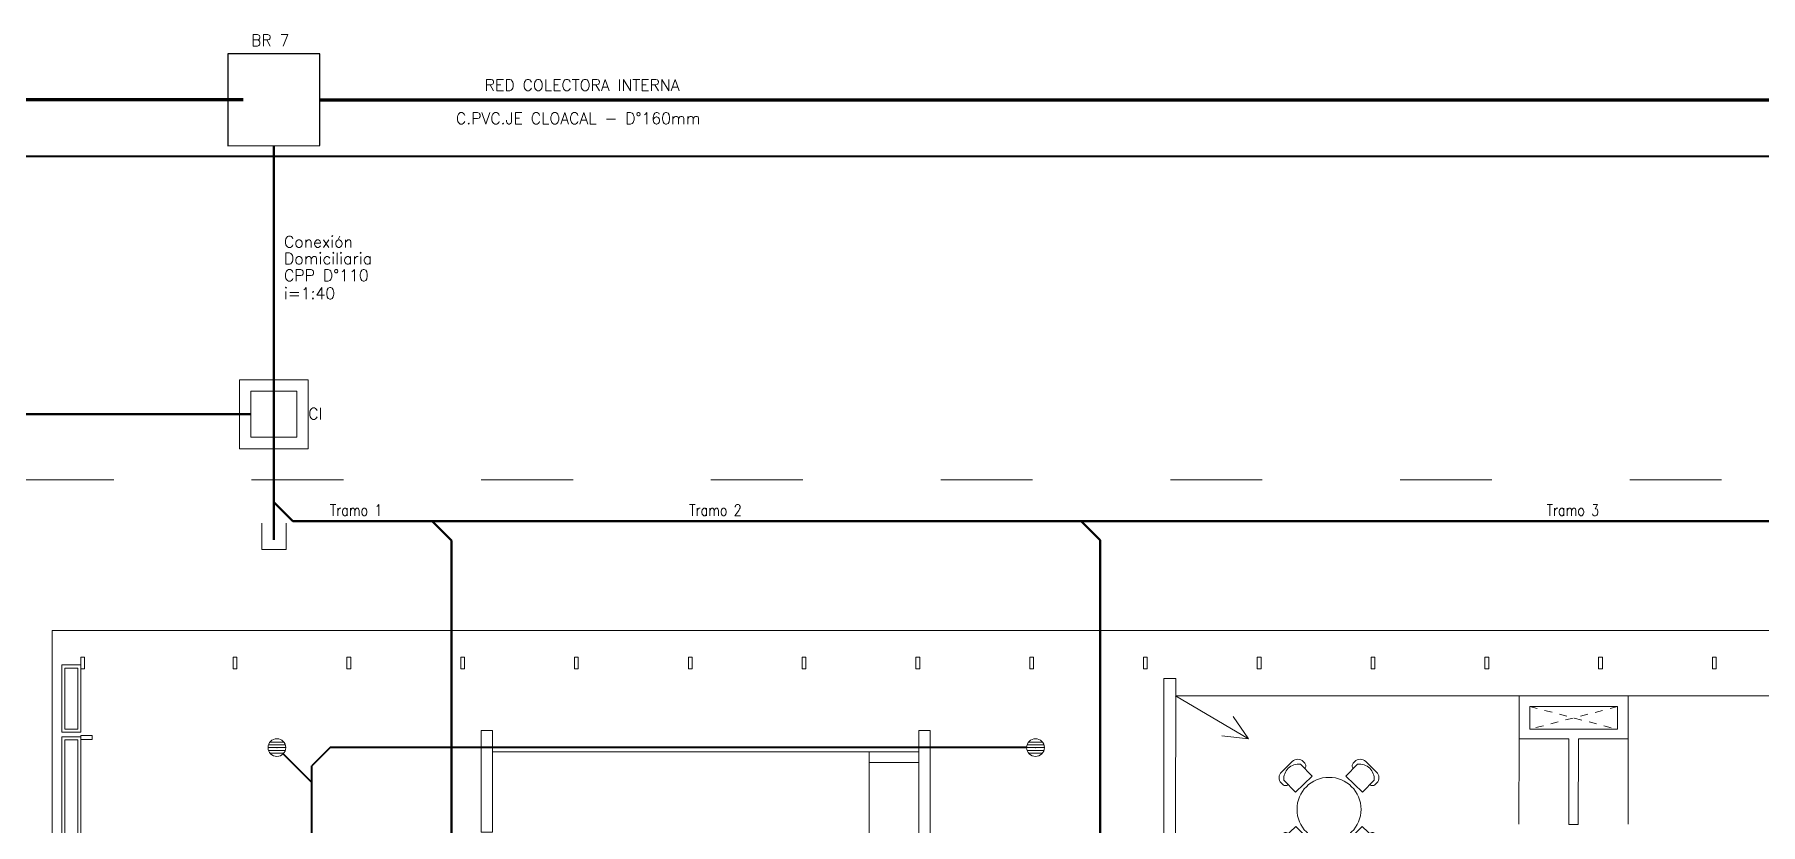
# Model space of a CAD drawing. Header units: millimetres. Extents: x 539 to 842, y -453 to -96.
# Drawn here: x 791.95 to 814.5, y -347.98 to -337.67 of the extents above; entities that cross this region are included whole.
import ezdxf
from ezdxf.enums import TextEntityAlignment as Align

# ---------------------------------------------------------------- set-up
doc = ezdxf.new("R2010")
doc.units = ezdxf.units.MM
doc.header["$LTSCALE"] = 0.1
for name, pattern in [('ACAD_ISO02W100', [15, 12, -3]), ('ACAD_ISO03W100', [30, 12, -18]), ('CONTINUA', [0]), ('HIDDEN', [0.375, 0.25, -0.125])]:
    doc.linetypes.add(name, pattern=pattern)
doc.layers.get('0').update_dxf_attribs({"lineweight": 5})
for name, color, linetype, lineweight in [('00-Agua Fria', 5, 'ACAD_ISO02W100', 20), ('00-Texto Diámetros', 7, 'Continuous', 25), ('A-GLAZ-CWMG', 7, 'Continuous', 5), ('A-WALL', 7, 'Continuous', 5), ('Agua Fria Directa - Texto', 7, 'Continuous', 18), ('MUEBLES', 250, 'Continuous', 5)]:
    doc.layers.add(name, color=color, linetype=linetype, lineweight=lineweight)
doc.layers.add('00-Pluvial', color=40, linetype='Continuous')
doc.layers.add('Textos', color=7, linetype='Continuous')
doc.layers.add('00-Primario', color=7, linetype='Continuous', true_color=0xff2400)
doc.styles.add('Instal Sanit', font='techb___.ttf', dxfattribs={"height": 0.15})
doc.styles.add('Romans', font='romans.shx')

# ---------------------------------------------------------------- blocks, each defined once
blk = doc.blocks.new('mesad')
at = {"layer": 'MUEBLES'}
for points in [[(-0.324, 0.533), (-0.324, 0.533, 0.414214), (-0.324, 0.604), (-0.345, 0.624, 0.414214), (-0.487, 0.622), (-0.626, 0.479, 0.414214), (-0.624, 0.337), (-0.603, 0.317, 0.414214), (-0.533, 0.318), (-0.533, 0.318)], [(0.324, 0.533), (0.324, 0.533, -0.414214), (0.324, 0.604), (0.345, 0.624, -0.414214), (0.487, 0.622), (0.626, 0.479, -0.414214), (0.624, 0.337), (0.603, 0.317, -0.414214), (0.533, 0.318), (0.533, 0.318)], [(-0.533, -0.324), (-0.533, -0.324, 0.414214), (-0.604, -0.324), (-0.624, -0.345, 0.414214), (-0.622, -0.487), (-0.479, -0.626, 0.414214), (-0.337, -0.624), (-0.317, -0.603, 0.414214), (-0.318, -0.533), (-0.318, -0.533)], [(0.533, -0.324), (0.533, -0.324, -0.414214), (0.604, -0.324), (0.624, -0.345, -0.414214), (0.622, -0.487), (0.479, -0.626, -0.414214), (0.337, -0.624), (0.317, -0.603, -0.414214), (0.318, -0.533), (0.318, -0.533)]]:
    blk.add_lwpolyline(points, format="xyb", dxfattribs=at)
for points in [[(-0.589, 0.373), (-0.434, 0.222), (-0.225, 0.437), (-0.38, 0.588, 0.490132)], [(0.589, 0.373), (0.434, 0.222), (0.225, 0.437), (0.38, 0.588, -0.490132)], [(-0.373, -0.589), (-0.222, -0.434), (-0.437, -0.225), (-0.588, -0.38, 0.490132)], [(0.373, -0.589), (0.222, -0.434), (0.437, -0.225), (0.588, -0.38, -0.490132)]]:
    blk.add_lwpolyline(points, format="xyb", close=True, dxfattribs=at)
at = {"layer": 'MUEBLES', "ltscale": 1e-05}
blk.add_circle((0, 0), 0.418, dxfattribs=at)
blk = doc.blocks.new('Montante rectangular - 50 x 150mm-1800504-02 Torre PB')
at = {"layer": 'A-GLAZ-CWMG', "color": 8}
for p, q in [((-0.025, 0.075), (0.025, 0.075)), ((-0.025, -0.075), (-0.025, 0.075)), ((0.025, 0.075), (0.025, -0.075)), ((0.025, -0.075), (-0.025, -0.075))]:
    blk.add_line(p, q, dxfattribs=at)
blk = doc.blocks.new('Montante rectangular - 50 x 150mm-V34-02 Torre PB')
at = {"layer": 'A-GLAZ-CWMG', "color": 8}
for p, q in [((-0.025, 0.075), (0.025, 0.075)), ((-0.025, 0.01), (-0.025, 0.075)), ((-0.025, -0.07), (-0.025, 0.01)), ((0.025, 0.075), (0.025, 0.019)), ((0.025, 0.019), (0.025, -0.056)), ((-0.025, -0.075), (-0.025, -0.07)), ((0.025, -0.075), (-0.025, -0.075)), ((0.025, -0.056), (0.025, -0.075))]:
    blk.add_line(p, q, dxfattribs=at)
blk = doc.blocks.new('T1-PB-2020')
at = {"color": 8}
for p, q in [((4127.451, 1267.486), (4087.649, 1267.486)), ((4087.649, 1267.486), (4087.649, 1251.565)), ((4106.81, 1266.632), (4102.32, 1266.632)), ((4108.235, 1266.631), (4112.717, 1266.631)), ((4093.401, 1265.899), (4098.969, 1265.899)), ((4098.319, 1265.759), (4098.319, 1264.785))]:
    blk.add_line(p, q, dxfattribs=at)
at = {"color": 8, "lineweight": 5}
for p, q in [((4106.81, 1266.632), (4106.809, 1266.071)), ((4108.235, 1266.631), (4106.81, 1266.632)), ((4106.949, 1266.195), (4106.95, 1266.492)), ((4106.95, 1266.492), (4108.095, 1266.491)), ((4108.095, 1266.491), (4108.094, 1266.194)), ((4108.234, 1266.069), (4108.235, 1266.631)), ((4106.808, 1264.956), (4106.809, 1266.071)), ((4106.809, 1266.071), (4107.459, 1266.07)), ((4108.094, 1266.194), (4106.949, 1266.195)), ((4107.459, 1266.07), (4107.458, 1264.951)), ((4107.583, 1264.951), (4107.584, 1266.07)), ((4107.584, 1266.07), (4108.234, 1266.069)), ((4108.233, 1264.954), (4108.234, 1266.069)), ((4107.458, 1264.951), (4107.583, 1264.951))]:
    blk.add_line(p, q, dxfattribs=at)
at = {"color": 8, "linetype": 'HIDDEN', "lineweight": 5}
for p, q in [((4108.095, 1266.491), (4106.949, 1266.195)), ((4106.95, 1266.492), (4108.094, 1266.194))]:
    blk.add_line(p, q, dxfattribs=at)
at = {"color": 8}
for points in [[(4088.024, 1266.155), (4087.774, 1266.155), (4087.774, 1267.035), (4088.024, 1267.035)], [(4087.984, 1266.195), (4087.814, 1266.195), (4087.814, 1266.995), (4087.984, 1266.995)], [(4102.32, 1264.8), (4102.17, 1264.8), (4102.17, 1266.86), (4102.326, 1266.86)], [(4088.024, 1264.721), (4087.774, 1264.721), (4087.774, 1266.096), (4088.024, 1266.096)], [(4087.984, 1264.761), (4087.814, 1264.761), (4087.814, 1266.056), (4087.984, 1266.056)], [(4093.401, 1264.849), (4093.251, 1264.849), (4093.251, 1266.179), (4093.401, 1266.179)], [(4099.119, 1264.8), (4098.969, 1264.8), (4098.969, 1266.179), (4099.119, 1266.179)], [(4098.969, 1265.759), (4098.319, 1265.759), (4098.319, 1265.899), (4098.969, 1265.899)]]:
    blk.add_lwpolyline(points, close=True, dxfattribs=at)
at = {"color": 8, "extrusion": (0, 0, -1), "xscale": -1, "rotation": 180}
blk.add_blockref('Montante rectangular - 50 x 150mm-1800504-02 Torre PB', (-4088.049, 1267.061), dxfattribs=at)
at = {"color": 8, "extrusion": (0, 0, -1)}
for name, p, rotation in [('Montante rectangular - 50 x 150mm-1800504-02 Torre PB', (-4090.038, 1267.061), 180), ('Montante rectangular - 50 x 150mm-1800504-02 Torre PB', (-4091.525, 1267.061), 180), ('Montante rectangular - 50 x 150mm-1800504-02 Torre PB', (-4093.011, 1267.061), 180), ('Montante rectangular - 50 x 150mm-1800504-02 Torre PB', (-4094.497, 1267.061), 180), ('Montante rectangular - 50 x 150mm-1800504-02 Torre PB', (-4095.984, 1267.061), 180), ('Montante rectangular - 50 x 150mm-1800504-02 Torre PB', (-4097.47, 1267.061), 180), ('Montante rectangular - 50 x 150mm-1800504-02 Torre PB', (-4098.956, 1267.061), 180), ('Montante rectangular - 50 x 150mm-1800504-02 Torre PB', (-4100.443, 1267.061), 180), ('Montante rectangular - 50 x 150mm-1800504-02 Torre PB', (-4101.929, 1267.061), 180), ('Montante rectangular - 50 x 150mm-1800504-02 Torre PB', (-4103.415, 1267.061), 180), ('Montante rectangular - 50 x 150mm-1800504-02 Torre PB', (-4104.902, 1267.061), 180), ('Montante rectangular - 50 x 150mm-1800504-02 Torre PB', (-4106.388, 1267.061), 180), ('Montante rectangular - 50 x 150mm-1800504-02 Torre PB', (-4107.874, 1267.061), 180), ('Montante rectangular - 50 x 150mm-1800504-02 Torre PB', (-4109.361, 1267.061), 180), ('Montante rectangular - 50 x 150mm-V34-02 Torre PB', (-4088.099, 1266.087), 90)]:
    blk.add_blockref(name, p, dxfattribs=dict(at, rotation=rotation))
at = {"color": 8, "lineweight": 5, "rotation": 180}
blk.add_blockref('mesad', (4104.327, 1265.149), dxfattribs=at)

msp = doc.modelspace()

# ---------------------------------------------------------------- linework, layer by layer
at = {"layer": '00-Agua Fria', "linetype": 'Continuous', "lineweight": 40}
msp.add_lwpolyline([(759.937, -339.252), (832.821, -339.252)], dxfattribs=at)
at = {"layer": '00-Pluvial', "lineweight": 20}
for p, q in [((806.853, -346.301), (807.808, -346.862)), ((807.808, -346.862), (807.609, -346.573)), ((807.808, -346.862), (807.459, -346.823))]:
    msp.add_line(p, q, dxfattribs=at)
at = {"layer": '00-Pluvial', "lineweight": 13}
for p, q in [((795.027, -346.907), (795.209, -346.907)), ((804.936, -346.907), (805.118, -346.907)), ((795.002, -346.979), (795.234, -346.979)), ((795.008, -346.943), (795.229, -346.943)), ((795.008, -347.015), (795.229, -347.015)), ((795.027, -347.051), (795.209, -347.051)), ((804.911, -346.979), (805.143, -346.979)), ((804.916, -346.943), (805.137, -346.943)), ((804.916, -347.015), (805.137, -347.015)), ((804.936, -347.051), (805.118, -347.051))]:
    msp.add_line(p, q, dxfattribs=at)
at = {"layer": '00-Pluvial', "lineweight": 40}
for points in [[(795.2, -347.061), (795.575, -347.436)], [(795.814, -346.979), (795.575, -347.218)], [(804.911, -346.979), (795.814, -346.979)], [(795.575, -358.459), (795.575, -347.218)]]:
    msp.add_lwpolyline(points, dxfattribs=at)
at = {"layer": '00-Pluvial', "lineweight": 20}
for centre in [(795.118, -346.979), (805.027, -346.979)]:
    msp.add_circle(centre, 0.116, dxfattribs=at)
at = {"layer": '00-Pluvial', "linetype": 'CONTINUA', "lineweight": 13}
for p in [(795.118, -346.979), (805.027, -346.979)]:
    msp.add_point(p, dxfattribs=at)
at = {"layer": '00-Primario', "lineweight": 20}
for p, q in [((794.628, -342.175), (795.528, -342.175)), ((794.628, -343.075), (794.628, -342.175)), ((795.528, -342.175), (795.528, -343.075)), ((794.778, -342.925), (794.778, -342.325)), ((794.778, -342.325), (795.378, -342.325)), ((795.378, -342.325), (795.378, -342.925)), ((795.528, -343.075), (794.628, -343.075)), ((795.378, -342.925), (794.778, -342.925))]:
    msp.add_line(p, q, dxfattribs=at)
at = {"layer": '00-Primario', "lineweight": 25}
msp.add_lwpolyline([(795.677, -337.916), (794.477, -337.918), (794.478, -339.118), (795.678, -339.116)], close=True, dxfattribs=at)
at = {"layer": '00-Primario', "lineweight": 80}
for points in [[(794.679, -338.518), (737.405, -338.518)], [(795.678, -338.516), (817.904, -338.516)]]:
    msp.add_lwpolyline(points, dxfattribs=at)
at = {"layer": '00-Primario', "lineweight": 50}
for points in [[(795.078, -339.117), (795.078, -344.263)], [(794.778, -342.625), (791.125, -342.625)], [(795.328, -344.022), (795.078, -343.772)], [(795.328, -344.022), (826.999, -344.022)], [(797.397, -344.272), (797.147, -344.022)], [(805.872, -344.269), (805.622, -344.019)], [(797.397, -353.653), (797.397, -344.272)], [(805.872, -354.122), (805.872, -344.269)]]:
    msp.add_lwpolyline(points, dxfattribs=at)
at = {"layer": '00-Primario', "lineweight": 20}
msp.add_lwpolyline([(795.237, -344.048), (795.237, -344.393), (794.92, -344.393), (794.92, -344.048)], dxfattribs=at)
at = {"layer": 'A-WALL', "color": 8, "linetype": 'ACAD_ISO03W100', "lineweight": 20}
msp.add_lwpolyline([(721.613, -343.48), (721.613, -360.6), (828.988, -360.6), (828.988, -343.48), (721.613, -343.48)], dxfattribs=at)

# ---------------------------------------------------------------- block references
at = {"color": 2}
msp.add_blockref('T1-PB-2020', (-3295.467, -1612.934), dxfattribs=at)

# ---------------------------------------------------------------- texts
at = {"layer": '00-Texto Diámetros', "color": 7, "insert": (795.621, -342.542), "char_height": 0.15, "width": 0.62022, "attachment_point": 2, "style": 'Instal Sanit'}
msp.add_mtext('{\\Fromans|c0;CI}', dxfattribs=at)
at = {"layer": 'Agua Fria Directa - Texto', "style": 'Romans'}
for s, p in [('BR 7', (795.031, -337.74)), ('RED COLECTORA INTERNA', (799.105, -338.326)), ('C.PVC.JE CLOACAL - D°160mm ', (799.105, -338.76))]:
    msp.add_text(s, height=0.15, rotation=360, dxfattribs=at).set_placement(p, align=Align.MIDDLE_CENTER)
at = {"layer": 'Textos', "color": 7, "style": 'Romans'}
for s, p in [('Conexión', (795.211, -340.447)), ('Domiciliaria', (795.211, -340.666)), ('CPP D°110', (795.211, -340.886)), ('i=1:40', (795.211, -341.12))]:
    msp.add_text(s, height=0.15, rotation=360, dxfattribs=at).set_placement(p)
at = {"layer": 'Textos', "color": 7, "style": 'Romans', "width": 0.8}
for s, p in [('Tramo 1', (795.81, -343.952)), ('Tramo 2', (800.504, -343.952)), ('Tramo 3', (811.703, -343.952))]:
    msp.add_text(s, height=0.15, dxfattribs=at).set_placement(p)

doc.saveas('drawing.dxf')
